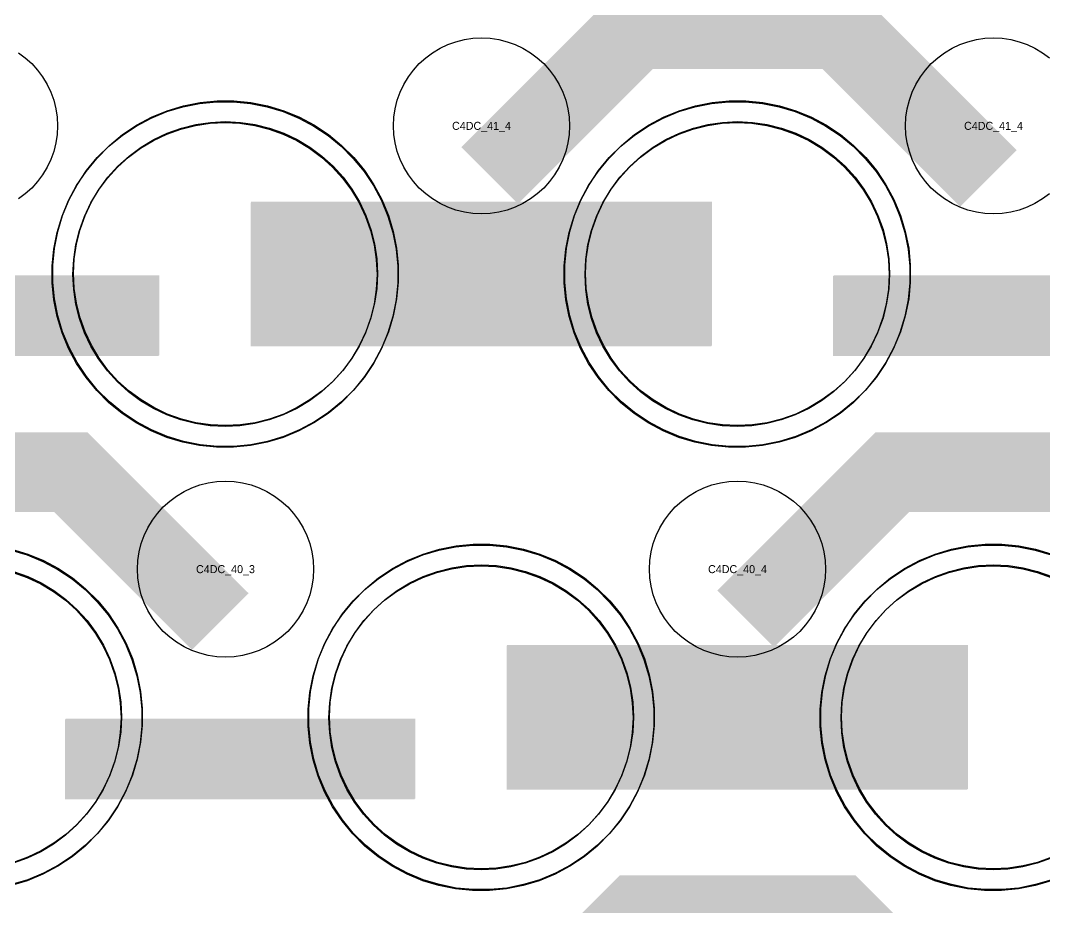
# Model space of a CAD drawing. Extents: x -11880 to 11880, y -14992 to 14992.
# Drawn here: x -10864.1 to -10544.1, y -9356.6 to -9079.3 of the extents above; entities that cross this region are included whole.
import ezdxf
from ezdxf.enums import TextEntityAlignment as Align

# ---------------------------------------------------------------- set-up
doc = ezdxf.new("R2010")
doc.units = 0
doc.header["$MEASUREMENT"] = 0
for name, color, linetype in [('GDS_775_DT_237', 138, 'CONTINUOUS'), ('RDL1_FS', 34, 'CONTINUOUS'), ('RDL_BS', 160, 'CONTINUOUS')]:
    doc.layers.add(name, color=color, linetype=linetype)

msp = doc.modelspace()

# ---------------------------------------------------------------- linework, layer by layer
at = {"layer": 'RDL1_FS', "color": 241, "true_color": 0xf7abae}
for points in [[(-10800.149, -9206.226), (-10804.806, -9205.997), (-10809.417, -9205.313), (-10813.94, -9204.181), (-10818.33, -9202.609), (-10822.544, -9200.617), (-10826.544, -9198.219), (-10830.289, -9195.441), (-10833.743, -9192.311), (-10836.873, -9188.857), (-10839.651, -9185.112), (-10842.049, -9181.112), (-10844.041, -9176.898), (-10845.613, -9172.508), (-10846.745, -9167.985), (-10847.429, -9163.374), (-10847.658, -9158.717), (-10847.429, -9154.06), (-10846.745, -9149.449), (-10845.613, -9144.926), (-10844.041, -9140.536), (-10842.049, -9136.322), (-10839.651, -9132.322), (-10836.873, -9128.577), (-10833.743, -9125.123), (-10830.289, -9121.993), (-10826.544, -9119.215), (-10822.544, -9116.817), (-10818.33, -9114.825), (-10813.94, -9113.253), (-10809.417, -9112.121), (-10804.806, -9111.437), (-10800.149, -9111.208), (-10795.492, -9111.437), (-10790.881, -9112.121), (-10786.358, -9113.253), (-10781.968, -9114.825), (-10777.754, -9116.817), (-10773.754, -9119.215), (-10770.009, -9121.993), (-10766.555, -9125.123), (-10763.425, -9128.577), (-10760.647, -9132.322), (-10758.249, -9136.322), (-10756.257, -9140.536), (-10754.685, -9144.926), (-10753.553, -9149.449), (-10752.869, -9154.06), (-10752.64, -9158.717), (-10752.869, -9163.374), (-10753.553, -9167.985), (-10754.685, -9172.508), (-10756.257, -9176.898), (-10758.249, -9181.112), (-10760.647, -9185.112), (-10763.425, -9188.857), (-10766.555, -9192.311), (-10770.009, -9195.441), (-10773.754, -9198.219), (-10777.754, -9200.617), (-10781.968, -9202.609), (-10786.358, -9204.181), (-10790.881, -9205.313), (-10795.492, -9205.997)], [(-10640.149, -9206.226), (-10644.806, -9205.997), (-10649.417, -9205.313), (-10653.94, -9204.181), (-10658.33, -9202.609), (-10662.544, -9200.617), (-10666.544, -9198.219), (-10670.289, -9195.441), (-10673.743, -9192.311), (-10676.873, -9188.857), (-10679.651, -9185.112), (-10682.049, -9181.112), (-10684.041, -9176.898), (-10685.613, -9172.508), (-10686.745, -9167.985), (-10687.429, -9163.374), (-10687.658, -9158.717), (-10687.429, -9154.06), (-10686.745, -9149.449), (-10685.613, -9144.926), (-10684.041, -9140.536), (-10682.049, -9136.322), (-10679.651, -9132.322), (-10676.873, -9128.577), (-10673.743, -9125.123), (-10670.289, -9121.993), (-10666.544, -9119.215), (-10662.544, -9116.817), (-10658.33, -9114.825), (-10653.94, -9113.253), (-10649.417, -9112.121), (-10644.806, -9111.437), (-10640.149, -9111.208), (-10635.492, -9111.437), (-10630.881, -9112.121), (-10626.358, -9113.253), (-10621.968, -9114.825), (-10617.754, -9116.817), (-10613.754, -9119.215), (-10610.009, -9121.993), (-10606.555, -9125.123), (-10603.425, -9128.577), (-10600.647, -9132.322), (-10598.249, -9136.322), (-10596.257, -9140.536), (-10594.685, -9144.926), (-10593.553, -9149.449), (-10592.869, -9154.06), (-10592.64, -9158.717), (-10592.869, -9163.374), (-10593.553, -9167.985), (-10594.685, -9172.508), (-10596.257, -9176.898), (-10598.249, -9181.112), (-10600.647, -9185.112), (-10603.425, -9188.857), (-10606.555, -9192.311), (-10610.009, -9195.441), (-10613.754, -9198.219), (-10617.754, -9200.617), (-10621.968, -9202.609), (-10626.358, -9204.181), (-10630.881, -9205.313), (-10635.492, -9205.997)], [(-10720.149, -9344.791), (-10724.806, -9344.562), (-10729.417, -9343.878), (-10733.94, -9342.746), (-10738.33, -9341.174), (-10742.544, -9339.182), (-10746.544, -9336.784), (-10750.289, -9334.006), (-10753.743, -9330.876), (-10756.873, -9327.422), (-10759.651, -9323.677), (-10762.049, -9319.677), (-10764.041, -9315.463), (-10765.613, -9311.073), (-10766.745, -9306.55), (-10767.429, -9301.939), (-10767.658, -9297.282), (-10767.429, -9292.625), (-10766.745, -9288.014), (-10765.613, -9283.491), (-10764.041, -9279.101), (-10762.049, -9274.887), (-10759.651, -9270.887), (-10756.873, -9267.142), (-10753.743, -9263.688), (-10750.289, -9260.558), (-10746.544, -9257.78), (-10742.544, -9255.382), (-10738.33, -9253.39), (-10733.94, -9251.818), (-10729.417, -9250.686), (-10724.806, -9250.002), (-10720.149, -9249.773), (-10715.492, -9250.002), (-10710.881, -9250.686), (-10706.358, -9251.818), (-10701.968, -9253.39), (-10697.754, -9255.382), (-10693.754, -9257.78), (-10690.009, -9260.558), (-10686.555, -9263.688), (-10683.425, -9267.142), (-10680.647, -9270.887), (-10678.249, -9274.887), (-10676.257, -9279.101), (-10674.685, -9283.491), (-10673.553, -9288.014), (-10672.869, -9292.625), (-10672.64, -9297.282), (-10672.869, -9301.939), (-10673.553, -9306.55), (-10674.685, -9311.073), (-10676.257, -9315.463), (-10678.249, -9319.677), (-10680.647, -9323.677), (-10683.425, -9327.422), (-10686.555, -9330.876), (-10690.009, -9334.006), (-10693.754, -9336.784), (-10697.754, -9339.182), (-10701.968, -9341.174), (-10706.358, -9342.746), (-10710.881, -9343.878), (-10715.492, -9344.562)]]:
    msp.add_lwpolyline(points, close=True, dxfattribs=at)
at = {"layer": 'RDL1_FS'}
for points in [[(-10800, -9205.944), (-10804.657, -9205.715), (-10809.268, -9205.031), (-10813.791, -9203.899), (-10818.181, -9202.327), (-10822.395, -9200.335), (-10826.395, -9197.937), (-10830.14, -9195.159), (-10833.594, -9192.029), (-10836.724, -9188.575), (-10839.502, -9184.83), (-10841.9, -9180.83), (-10843.892, -9176.616), (-10845.464, -9172.226), (-10846.596, -9167.703), (-10847.28, -9163.092), (-10847.509, -9158.435), (-10847.28, -9153.778), (-10846.596, -9149.167), (-10845.464, -9144.644), (-10843.892, -9140.254), (-10841.9, -9136.04), (-10839.502, -9132.04), (-10836.724, -9128.295), (-10833.594, -9124.841), (-10830.14, -9121.711), (-10826.395, -9118.933), (-10822.395, -9116.535), (-10818.181, -9114.543), (-10813.791, -9112.971), (-10809.268, -9111.839), (-10804.657, -9111.155), (-10800, -9110.926), (-10795.343, -9111.155), (-10790.732, -9111.839), (-10786.209, -9112.971), (-10781.819, -9114.543), (-10777.605, -9116.535), (-10773.605, -9118.933), (-10769.86, -9121.711), (-10766.406, -9124.841), (-10763.276, -9128.295), (-10760.498, -9132.04), (-10758.1, -9136.04), (-10756.108, -9140.254), (-10754.536, -9144.644), (-10753.404, -9149.167), (-10752.72, -9153.778), (-10752.491, -9158.435), (-10752.72, -9163.092), (-10753.404, -9167.703), (-10754.536, -9172.226), (-10756.108, -9176.616), (-10758.1, -9180.83), (-10760.498, -9184.83), (-10763.276, -9188.575), (-10766.406, -9192.029), (-10769.86, -9195.159), (-10773.605, -9197.937), (-10777.605, -9200.335), (-10781.819, -9202.327), (-10786.209, -9203.899), (-10790.732, -9205.031), (-10795.343, -9205.715)], [(-10640, -9205.944), (-10644.657, -9205.715), (-10649.268, -9205.031), (-10653.791, -9203.899), (-10658.181, -9202.327), (-10662.395, -9200.335), (-10666.395, -9197.937), (-10670.14, -9195.159), (-10673.594, -9192.029), (-10676.724, -9188.575), (-10679.502, -9184.83), (-10681.9, -9180.83), (-10683.892, -9176.616), (-10685.464, -9172.226), (-10686.596, -9167.703), (-10687.28, -9163.092), (-10687.509, -9158.435), (-10687.28, -9153.778), (-10686.596, -9149.167), (-10685.464, -9144.644), (-10683.892, -9140.254), (-10681.9, -9136.04), (-10679.502, -9132.04), (-10676.724, -9128.295), (-10673.594, -9124.841), (-10670.14, -9121.711), (-10666.395, -9118.933), (-10662.395, -9116.535), (-10658.181, -9114.543), (-10653.791, -9112.971), (-10649.268, -9111.839), (-10644.657, -9111.155), (-10640, -9110.926), (-10635.343, -9111.155), (-10630.732, -9111.839), (-10626.209, -9112.971), (-10621.819, -9114.543), (-10617.605, -9116.535), (-10613.605, -9118.933), (-10609.86, -9121.711), (-10606.406, -9124.841), (-10603.276, -9128.295), (-10600.498, -9132.04), (-10598.1, -9136.04), (-10596.108, -9140.254), (-10594.536, -9144.644), (-10593.404, -9149.167), (-10592.72, -9153.778), (-10592.491, -9158.435), (-10592.72, -9163.092), (-10593.404, -9167.703), (-10594.536, -9172.226), (-10596.108, -9176.616), (-10598.1, -9180.83), (-10600.498, -9184.83), (-10603.276, -9188.575), (-10606.406, -9192.029), (-10609.86, -9195.159), (-10613.605, -9197.937), (-10617.605, -9200.335), (-10621.819, -9202.327), (-10626.209, -9203.899), (-10630.732, -9205.031), (-10635.343, -9205.715)], [(-10720, -9344.509), (-10724.657, -9344.28), (-10729.268, -9343.596), (-10733.791, -9342.464), (-10738.181, -9340.892), (-10742.395, -9338.9), (-10746.395, -9336.502), (-10750.14, -9333.724), (-10753.594, -9330.594), (-10756.724, -9327.14), (-10759.502, -9323.395), (-10761.9, -9319.395), (-10763.892, -9315.181), (-10765.464, -9310.791), (-10766.596, -9306.268), (-10767.28, -9301.657), (-10767.509, -9297), (-10767.28, -9292.343), (-10766.596, -9287.732), (-10765.464, -9283.209), (-10763.892, -9278.819), (-10761.9, -9274.605), (-10759.502, -9270.605), (-10756.724, -9266.86), (-10753.594, -9263.406), (-10750.14, -9260.276), (-10746.395, -9257.498), (-10742.395, -9255.1), (-10738.181, -9253.108), (-10733.791, -9251.536), (-10729.268, -9250.404), (-10724.657, -9249.72), (-10720, -9249.491), (-10715.343, -9249.72), (-10710.732, -9250.404), (-10706.209, -9251.536), (-10701.819, -9253.108), (-10697.605, -9255.1), (-10693.605, -9257.498), (-10689.86, -9260.276), (-10686.406, -9263.406), (-10683.276, -9266.86), (-10680.498, -9270.605), (-10678.1, -9274.605), (-10676.108, -9278.819), (-10674.536, -9283.209), (-10673.404, -9287.732), (-10672.72, -9292.343), (-10672.491, -9297), (-10672.72, -9301.657), (-10673.404, -9306.268), (-10674.536, -9310.791), (-10676.108, -9315.181), (-10678.1, -9319.395), (-10680.498, -9323.395), (-10683.276, -9327.14), (-10686.406, -9330.594), (-10689.86, -9333.724), (-10693.605, -9336.502), (-10697.605, -9338.9), (-10701.819, -9340.892), (-10706.209, -9342.464), (-10710.732, -9343.596), (-10715.343, -9344.28)]]:
    msp.add_lwpolyline(points, close=True, dxfattribs=at)
for points in [[(-10791.998, -9158.435, 45, 45, 0), (-10719.998, -9158.435, 45, 45, 0)], [(-10719.998, -9158.435, 45, 45, 0), (-10647.998, -9158.435, 45, 45, 0)], [(-10711.998, -9297, 45, 45, 0), (-10639.998, -9297, 45, 45, 0)], [(-10639.998, -9297, 45, 45, 0), (-10567.998, -9297, 45, 45, 0)]]:
    msp.add_lwpolyline(points, format="xyseb", dxfattribs=at)
at = {"layer": 'RDL1_FS', "color": 241, "true_color": 0xf7abae}
for points in [[(-10792.147, -9158.717, 45, 45, 0), (-10720.147, -9158.717, 45, 45, 0)], [(-10720.147, -9158.717, 45, 45, 0), (-10648.147, -9158.717, 45, 45, 0)], [(-10712.147, -9297.282, 45, 45, 0), (-10640.147, -9297.282, 45, 45, 0)], [(-10640.147, -9297.282, 45, 45, 0), (-10568.147, -9297.282, 45, 45, 0)]]:
    msp.add_lwpolyline(points, format="xyseb", dxfattribs=at)
for points in [[(-10541.968, -9341.174), (-10546.358, -9342.746), (-10550.881, -9343.878), (-10555.492, -9344.562), (-10560.149, -9344.791), (-10564.806, -9344.562), (-10569.417, -9343.878), (-10573.94, -9342.746), (-10578.33, -9341.174), (-10582.544, -9339.182), (-10586.544, -9336.784), (-10590.289, -9334.006), (-10593.743, -9330.876), (-10596.873, -9327.422), (-10599.651, -9323.677), (-10602.049, -9319.677), (-10604.041, -9315.463), (-10605.613, -9311.073), (-10606.745, -9306.55), (-10607.429, -9301.939), (-10607.658, -9297.282), (-10607.429, -9292.625), (-10606.745, -9288.014), (-10605.613, -9283.491), (-10604.041, -9279.101), (-10602.049, -9274.887), (-10599.651, -9270.887), (-10596.873, -9267.142), (-10593.743, -9263.688), (-10590.289, -9260.558), (-10586.544, -9257.78), (-10582.544, -9255.382), (-10578.33, -9253.39), (-10573.94, -9251.818), (-10569.417, -9250.686), (-10564.806, -9250.002), (-10560.149, -9249.773), (-10555.492, -9250.002), (-10550.881, -9250.686), (-10546.358, -9251.818), (-10541.968, -9253.39)], [(-10866.358, -9251.818), (-10861.968, -9253.39), (-10857.754, -9255.382), (-10853.754, -9257.78), (-10850.009, -9260.558), (-10846.555, -9263.688), (-10843.425, -9267.142), (-10840.647, -9270.887), (-10838.249, -9274.887), (-10836.257, -9279.101), (-10834.685, -9283.491), (-10833.553, -9288.014), (-10832.869, -9292.625), (-10832.64, -9297.282), (-10832.869, -9301.939), (-10833.553, -9306.55), (-10834.685, -9311.073), (-10836.257, -9315.463), (-10838.249, -9319.677), (-10840.647, -9323.677), (-10843.425, -9327.422), (-10846.555, -9330.876), (-10850.009, -9334.006), (-10853.754, -9336.784), (-10857.754, -9339.182), (-10861.968, -9341.174), (-10866.358, -9342.746)]]:
    msp.add_lwpolyline(points, dxfattribs=at)
at = {"layer": 'RDL1_FS'}
for points in [[(-10541.819, -9340.892), (-10546.209, -9342.464), (-10550.732, -9343.596), (-10555.343, -9344.28), (-10560, -9344.509), (-10564.657, -9344.28), (-10569.268, -9343.596), (-10573.791, -9342.464), (-10578.181, -9340.892), (-10582.395, -9338.9), (-10586.395, -9336.502), (-10590.14, -9333.724), (-10593.594, -9330.594), (-10596.724, -9327.14), (-10599.502, -9323.395), (-10601.9, -9319.395), (-10603.892, -9315.181), (-10605.464, -9310.791), (-10606.596, -9306.268), (-10607.28, -9301.657), (-10607.509, -9297), (-10607.28, -9292.343), (-10606.596, -9287.732), (-10605.464, -9283.209), (-10603.892, -9278.819), (-10601.9, -9274.605), (-10599.502, -9270.605), (-10596.724, -9266.86), (-10593.594, -9263.406), (-10590.14, -9260.276), (-10586.395, -9257.498), (-10582.395, -9255.1), (-10578.181, -9253.108), (-10573.791, -9251.536), (-10569.268, -9250.404), (-10564.657, -9249.72), (-10560, -9249.491), (-10555.343, -9249.72), (-10550.732, -9250.404), (-10546.209, -9251.536), (-10541.819, -9253.108)], [(-10866.209, -9251.536), (-10861.819, -9253.108), (-10857.605, -9255.1), (-10853.605, -9257.498), (-10849.86, -9260.276), (-10846.406, -9263.406), (-10843.276, -9266.86), (-10840.498, -9270.605), (-10838.1, -9274.605), (-10836.108, -9278.819), (-10834.536, -9283.209), (-10833.404, -9287.732), (-10832.72, -9292.343), (-10832.491, -9297), (-10832.72, -9301.657), (-10833.404, -9306.268), (-10834.536, -9310.791), (-10836.108, -9315.181), (-10838.1, -9319.395), (-10840.498, -9323.395), (-10843.276, -9327.14), (-10846.406, -9330.594), (-10849.86, -9333.724), (-10853.605, -9336.502), (-10857.605, -9338.9), (-10861.819, -9340.892), (-10866.209, -9342.464)]]:
    msp.add_lwpolyline(points, dxfattribs=at)
at = {"layer": 'RDL_BS'}
for points in [[(-10717.438, -9127.749, 25, 25, 0), (-10671.623, -9081.934, 25, 25, 0), (-10638.07, -9081.934, 25, 25, 0)], [(-10561.599, -9128.648, 25, 25, 0), (-10608.313, -9081.934, 25, 25, 0), (-10638.071, -9081.934, 25, 25, 0)], [(-10929.984, -9171.448, 25, 25, 0), (-10820.719, -9171.448, 25, 25, 0)], [(-10609.984, -9171.448, 25, 25, 0), (-10500.719, -9171.448, 25, 25, 0)], [(-10801.599, -9267.213, 25, 25, 0), (-10848.313, -9220.499, 25, 25, 0), (-10878.071, -9220.499, 25, 25, 0)], [(-10637.438, -9266.314, 25, 25, 0), (-10591.623, -9220.499, 25, 25, 0), (-10558.07, -9220.499, 25, 25, 0)], [(-10481.599, -9267.213, 25, 25, 0), (-10528.313, -9220.499, 25, 25, 0), (-10558.071, -9220.499, 25, 25, 0)], [(-10849.984, -9310.013, 25, 25, 0), (-10740.719, -9310.013, 25, 25, 0)], [(-10717.438, -9404.879, 25, 25, 0), (-10671.623, -9359.064, 25, 25, 0), (-10638.07, -9359.064, 25, 25, 0)], [(-10561.599, -9405.778, 25, 25, 0), (-10608.313, -9359.064, 25, 25, 0), (-10638.071, -9359.064, 25, 25, 0)]]:
    msp.add_lwpolyline(points, format="xyseb", dxfattribs=at)
for points in [[(-10720, -9139.741), (-10722.693, -9139.609), (-10725.365, -9139.213), (-10727.984, -9138.556), (-10730.519, -9137.649), (-10732.956, -9136.497), (-10735.28, -9135.104), (-10737.443, -9133.501), (-10739.442, -9131.689), (-10741.254, -9129.69), (-10742.857, -9127.527), (-10744.25, -9125.203), (-10745.402, -9122.766), (-10746.309, -9120.231), (-10746.966, -9117.612), (-10747.362, -9114.94), (-10747.494, -9112.247), (-10747.362, -9109.554), (-10746.966, -9106.882), (-10746.309, -9104.263), (-10745.402, -9101.728), (-10744.25, -9099.291), (-10742.857, -9096.967), (-10741.254, -9094.804), (-10739.442, -9092.805), (-10737.443, -9090.993), (-10735.28, -9089.39), (-10732.956, -9087.997), (-10730.519, -9086.845), (-10727.984, -9085.938), (-10725.365, -9085.281), (-10722.693, -9084.885), (-10720, -9084.753), (-10717.307, -9084.885), (-10714.635, -9085.281), (-10712.016, -9085.938), (-10709.481, -9086.845), (-10707.044, -9087.997), (-10704.72, -9089.39), (-10702.557, -9090.993), (-10700.558, -9092.805), (-10698.746, -9094.804), (-10697.143, -9096.967), (-10695.75, -9099.291), (-10694.598, -9101.728), (-10693.691, -9104.263), (-10693.034, -9106.882), (-10692.638, -9109.554), (-10692.506, -9112.247), (-10692.638, -9114.94), (-10693.034, -9117.612), (-10693.691, -9120.231), (-10694.598, -9122.766), (-10695.75, -9125.203), (-10697.143, -9127.527), (-10698.746, -9129.69), (-10700.558, -9131.689), (-10702.557, -9133.501), (-10704.72, -9135.104), (-10707.044, -9136.497), (-10709.481, -9137.649), (-10712.016, -9138.556), (-10714.635, -9139.213), (-10717.307, -9139.609)], [(-10802.644, -9212.435), (-10807.938, -9211.918), (-10813.165, -9210.872), (-10818.205, -9209.341), (-10823.115, -9207.31), (-10827.777, -9204.818), (-10832.191, -9201.871), (-10836.292, -9198.509), (-10840.074, -9194.727), (-10843.436, -9190.626), (-10846.383, -9186.212), (-10848.875, -9181.55), (-10850.906, -9176.64), (-10852.437, -9171.6), (-10853.483, -9166.373), (-10854, -9161.079), (-10854, -9155.791), (-10853.483, -9150.497), (-10852.437, -9145.27), (-10850.906, -9140.23), (-10848.875, -9135.32), (-10846.383, -9130.658), (-10843.436, -9126.244), (-10840.074, -9122.143), (-10836.292, -9118.361), (-10832.191, -9114.999), (-10827.777, -9112.052), (-10823.115, -9109.56), (-10818.205, -9107.529), (-10813.165, -9105.998), (-10807.938, -9104.952), (-10802.644, -9104.435), (-10797.356, -9104.435), (-10792.062, -9104.952), (-10786.835, -9105.998), (-10781.795, -9107.529), (-10776.885, -9109.56), (-10772.223, -9112.052), (-10767.809, -9114.999), (-10763.708, -9118.361), (-10759.926, -9122.143), (-10756.564, -9126.244), (-10753.617, -9130.658), (-10751.125, -9135.32), (-10749.094, -9140.23), (-10747.563, -9145.27), (-10746.517, -9150.497), (-10746, -9155.791), (-10746, -9161.079), (-10746.517, -9166.373), (-10747.563, -9171.6), (-10749.094, -9176.64), (-10751.125, -9181.55), (-10753.617, -9186.212), (-10756.564, -9190.626), (-10759.926, -9194.727), (-10763.708, -9198.509), (-10767.809, -9201.871), (-10772.223, -9204.818), (-10776.885, -9207.31), (-10781.795, -9209.341), (-10786.835, -9210.872), (-10792.062, -9211.918), (-10797.356, -9212.435)], [(-10642.644, -9212.435), (-10647.938, -9211.918), (-10653.165, -9210.872), (-10658.205, -9209.341), (-10663.115, -9207.31), (-10667.777, -9204.818), (-10672.191, -9201.871), (-10676.292, -9198.509), (-10680.074, -9194.727), (-10683.436, -9190.626), (-10686.383, -9186.212), (-10688.875, -9181.55), (-10690.906, -9176.64), (-10692.437, -9171.6), (-10693.483, -9166.373), (-10694, -9161.079), (-10694, -9155.791), (-10693.483, -9150.497), (-10692.437, -9145.27), (-10690.906, -9140.23), (-10688.875, -9135.32), (-10686.383, -9130.658), (-10683.436, -9126.244), (-10680.074, -9122.143), (-10676.292, -9118.361), (-10672.191, -9114.999), (-10667.777, -9112.052), (-10663.115, -9109.56), (-10658.205, -9107.529), (-10653.165, -9105.998), (-10647.938, -9104.952), (-10642.644, -9104.435), (-10637.356, -9104.435), (-10632.062, -9104.952), (-10626.835, -9105.998), (-10621.795, -9107.529), (-10616.885, -9109.56), (-10612.223, -9112.052), (-10607.809, -9114.999), (-10603.708, -9118.361), (-10599.926, -9122.143), (-10596.564, -9126.244), (-10593.617, -9130.658), (-10591.125, -9135.32), (-10589.094, -9140.23), (-10587.563, -9145.27), (-10586.517, -9150.497), (-10586, -9155.791), (-10586, -9161.079), (-10586.517, -9166.373), (-10587.563, -9171.6), (-10589.094, -9176.64), (-10591.125, -9181.55), (-10593.617, -9186.212), (-10596.564, -9190.626), (-10599.926, -9194.727), (-10603.708, -9198.509), (-10607.809, -9201.871), (-10612.223, -9204.818), (-10616.885, -9207.31), (-10621.795, -9209.341), (-10626.835, -9210.872), (-10632.062, -9211.918), (-10637.356, -9212.435)], [(-10800, -9278.306), (-10802.693, -9278.174), (-10805.365, -9277.778), (-10807.984, -9277.121), (-10810.519, -9276.214), (-10812.956, -9275.062), (-10815.28, -9273.669), (-10817.443, -9272.066), (-10819.442, -9270.254), (-10821.254, -9268.255), (-10822.857, -9266.092), (-10824.25, -9263.768), (-10825.402, -9261.331), (-10826.309, -9258.796), (-10826.966, -9256.177), (-10827.362, -9253.505), (-10827.494, -9250.812), (-10827.362, -9248.119), (-10826.966, -9245.447), (-10826.309, -9242.828), (-10825.402, -9240.293), (-10824.25, -9237.856), (-10822.857, -9235.532), (-10821.254, -9233.369), (-10819.442, -9231.37), (-10817.443, -9229.558), (-10815.28, -9227.955), (-10812.956, -9226.562), (-10810.519, -9225.41), (-10807.984, -9224.503), (-10805.365, -9223.846), (-10802.693, -9223.45), (-10800, -9223.318), (-10797.307, -9223.45), (-10794.635, -9223.846), (-10792.016, -9224.503), (-10789.481, -9225.41), (-10787.044, -9226.562), (-10784.72, -9227.955), (-10782.557, -9229.558), (-10780.558, -9231.37), (-10778.746, -9233.369), (-10777.143, -9235.532), (-10775.75, -9237.856), (-10774.598, -9240.293), (-10773.691, -9242.828), (-10773.034, -9245.447), (-10772.638, -9248.119), (-10772.506, -9250.812), (-10772.638, -9253.505), (-10773.034, -9256.177), (-10773.691, -9258.796), (-10774.598, -9261.331), (-10775.75, -9263.768), (-10777.143, -9266.092), (-10778.746, -9268.255), (-10780.558, -9270.254), (-10782.557, -9272.066), (-10784.72, -9273.669), (-10787.044, -9275.062), (-10789.481, -9276.214), (-10792.016, -9277.121), (-10794.635, -9277.778), (-10797.307, -9278.174)], [(-10640, -9278.306), (-10642.693, -9278.174), (-10645.365, -9277.778), (-10647.984, -9277.121), (-10650.519, -9276.214), (-10652.956, -9275.062), (-10655.28, -9273.669), (-10657.443, -9272.066), (-10659.442, -9270.254), (-10661.254, -9268.255), (-10662.857, -9266.092), (-10664.25, -9263.768), (-10665.402, -9261.331), (-10666.309, -9258.796), (-10666.966, -9256.177), (-10667.362, -9253.505), (-10667.494, -9250.812), (-10667.362, -9248.119), (-10666.966, -9245.447), (-10666.309, -9242.828), (-10665.402, -9240.293), (-10664.25, -9237.856), (-10662.857, -9235.532), (-10661.254, -9233.369), (-10659.442, -9231.37), (-10657.443, -9229.558), (-10655.28, -9227.955), (-10652.956, -9226.562), (-10650.519, -9225.41), (-10647.984, -9224.503), (-10645.365, -9223.846), (-10642.693, -9223.45), (-10640, -9223.318), (-10637.307, -9223.45), (-10634.635, -9223.846), (-10632.016, -9224.503), (-10629.481, -9225.41), (-10627.044, -9226.562), (-10624.72, -9227.955), (-10622.557, -9229.558), (-10620.558, -9231.37), (-10618.746, -9233.369), (-10617.143, -9235.532), (-10615.75, -9237.856), (-10614.598, -9240.293), (-10613.691, -9242.828), (-10613.034, -9245.447), (-10612.638, -9248.119), (-10612.506, -9250.812), (-10612.638, -9253.505), (-10613.034, -9256.177), (-10613.691, -9258.796), (-10614.598, -9261.331), (-10615.75, -9263.768), (-10617.143, -9266.092), (-10618.746, -9268.255), (-10620.558, -9270.254), (-10622.557, -9272.066), (-10624.72, -9273.669), (-10627.044, -9275.062), (-10629.481, -9276.214), (-10632.016, -9277.121), (-10634.635, -9277.778), (-10637.307, -9278.174)], [(-10722.644, -9351), (-10727.938, -9350.483), (-10733.165, -9349.437), (-10738.205, -9347.906), (-10743.115, -9345.875), (-10747.777, -9343.383), (-10752.191, -9340.436), (-10756.292, -9337.074), (-10760.074, -9333.292), (-10763.436, -9329.191), (-10766.383, -9324.777), (-10768.875, -9320.115), (-10770.906, -9315.205), (-10772.437, -9310.165), (-10773.483, -9304.938), (-10774, -9299.644), (-10774, -9294.356), (-10773.483, -9289.062), (-10772.437, -9283.835), (-10770.906, -9278.795), (-10768.875, -9273.885), (-10766.383, -9269.223), (-10763.436, -9264.809), (-10760.074, -9260.708), (-10756.292, -9256.926), (-10752.191, -9253.564), (-10747.777, -9250.617), (-10743.115, -9248.125), (-10738.205, -9246.094), (-10733.165, -9244.563), (-10727.938, -9243.517), (-10722.644, -9243), (-10717.356, -9243), (-10712.062, -9243.517), (-10706.835, -9244.563), (-10701.795, -9246.094), (-10696.885, -9248.125), (-10692.223, -9250.617), (-10687.809, -9253.564), (-10683.708, -9256.926), (-10679.926, -9260.708), (-10676.564, -9264.809), (-10673.617, -9269.223), (-10671.125, -9273.885), (-10669.094, -9278.795), (-10667.563, -9283.835), (-10666.517, -9289.062), (-10666, -9294.356), (-10666, -9299.644), (-10666.517, -9304.938), (-10667.563, -9310.165), (-10669.094, -9315.205), (-10671.125, -9320.115), (-10673.617, -9324.777), (-10676.564, -9329.191), (-10679.926, -9333.292), (-10683.708, -9337.074), (-10687.809, -9340.436), (-10692.223, -9343.383), (-10696.885, -9345.875), (-10701.795, -9347.906), (-10706.835, -9349.437), (-10712.062, -9350.483), (-10717.356, -9351)]]:
    msp.add_lwpolyline(points, close=True, dxfattribs=at)
for points in [[(-10542.557, -9133.501), (-10544.72, -9135.104), (-10547.044, -9136.497), (-10549.481, -9137.649), (-10552.016, -9138.556), (-10554.635, -9139.213), (-10557.307, -9139.609), (-10560, -9139.741), (-10562.693, -9139.609), (-10565.365, -9139.213), (-10567.984, -9138.556), (-10570.519, -9137.649), (-10572.956, -9136.497), (-10575.28, -9135.104), (-10577.443, -9133.501), (-10579.442, -9131.689), (-10581.254, -9129.69), (-10582.857, -9127.527), (-10584.25, -9125.203), (-10585.402, -9122.766), (-10586.309, -9120.231), (-10586.966, -9117.612), (-10587.362, -9114.94), (-10587.494, -9112.247), (-10587.362, -9109.554), (-10586.966, -9106.882), (-10586.309, -9104.263), (-10585.402, -9101.728), (-10584.25, -9099.291), (-10582.857, -9096.967), (-10581.254, -9094.804), (-10579.442, -9092.805), (-10577.443, -9090.993), (-10575.28, -9089.39), (-10572.956, -9087.997), (-10570.519, -9086.845), (-10567.984, -9085.938), (-10565.365, -9085.281), (-10562.693, -9084.885), (-10560, -9084.753), (-10557.307, -9084.885), (-10554.635, -9085.281), (-10552.016, -9085.938), (-10549.481, -9086.845), (-10547.044, -9087.997), (-10544.72, -9089.39), (-10542.557, -9090.993)], [(-10864.72, -9089.39), (-10862.557, -9090.993), (-10860.558, -9092.805), (-10858.746, -9094.804), (-10857.143, -9096.967), (-10855.75, -9099.291), (-10854.598, -9101.728), (-10853.691, -9104.263), (-10853.034, -9106.882), (-10852.638, -9109.554), (-10852.506, -9112.247), (-10852.638, -9114.94), (-10853.034, -9117.612), (-10853.691, -9120.231), (-10854.598, -9122.766), (-10855.75, -9125.203), (-10857.143, -9127.527), (-10858.746, -9129.69), (-10860.558, -9131.689), (-10862.557, -9133.501), (-10864.72, -9135.104)], [(-10866.835, -9244.563), (-10861.795, -9246.094), (-10856.885, -9248.125), (-10852.223, -9250.617), (-10847.809, -9253.564), (-10843.708, -9256.926), (-10839.926, -9260.708), (-10836.564, -9264.809), (-10833.617, -9269.223), (-10831.125, -9273.885), (-10829.094, -9278.795), (-10827.563, -9283.835), (-10826.517, -9289.062), (-10826, -9294.356), (-10826, -9299.644), (-10826.517, -9304.938), (-10827.563, -9310.165), (-10829.094, -9315.205), (-10831.125, -9320.115), (-10833.617, -9324.777), (-10836.564, -9329.191), (-10839.926, -9333.292), (-10843.708, -9337.074), (-10847.809, -9340.436), (-10852.223, -9343.383), (-10856.885, -9345.875), (-10861.795, -9347.906), (-10866.835, -9349.437)], [(-10541.795, -9347.906), (-10546.835, -9349.437), (-10552.062, -9350.483), (-10557.356, -9351), (-10562.644, -9351), (-10567.938, -9350.483), (-10573.165, -9349.437), (-10578.205, -9347.906), (-10583.115, -9345.875), (-10587.777, -9343.383), (-10592.191, -9340.436), (-10596.292, -9337.074), (-10600.074, -9333.292), (-10603.436, -9329.191), (-10606.383, -9324.777), (-10608.875, -9320.115), (-10610.906, -9315.205), (-10612.437, -9310.165), (-10613.483, -9304.938), (-10614, -9299.644), (-10614, -9294.356), (-10613.483, -9289.062), (-10612.437, -9283.835), (-10610.906, -9278.795), (-10608.875, -9273.885), (-10606.383, -9269.223), (-10603.436, -9264.809), (-10600.074, -9260.708), (-10596.292, -9256.926), (-10592.191, -9253.564), (-10587.777, -9250.617), (-10583.115, -9248.125), (-10578.205, -9246.094), (-10573.165, -9244.563), (-10567.938, -9243.517), (-10562.644, -9243), (-10557.356, -9243), (-10552.062, -9243.517), (-10546.835, -9244.563), (-10541.795, -9246.094)]]:
    msp.add_lwpolyline(points, dxfattribs=at)
at = {"layer": 'RDL_BS', "color": 241, "true_color": 0xf7abae}
for points in [[(-10802.793, -9212.717), (-10808.087, -9212.2), (-10813.314, -9211.154), (-10818.354, -9209.623), (-10823.264, -9207.592), (-10827.926, -9205.1), (-10832.34, -9202.153), (-10836.441, -9198.791), (-10840.223, -9195.009), (-10843.585, -9190.908), (-10846.532, -9186.494), (-10849.024, -9181.832), (-10851.055, -9176.922), (-10852.586, -9171.882), (-10853.632, -9166.655), (-10854.149, -9161.361), (-10854.149, -9156.073), (-10853.632, -9150.779), (-10852.586, -9145.552), (-10851.055, -9140.512), (-10849.024, -9135.602), (-10846.532, -9130.94), (-10843.585, -9126.526), (-10840.223, -9122.425), (-10836.441, -9118.643), (-10832.34, -9115.281), (-10827.926, -9112.334), (-10823.264, -9109.842), (-10818.354, -9107.811), (-10813.314, -9106.28), (-10808.087, -9105.234), (-10802.793, -9104.717), (-10797.505, -9104.717), (-10792.211, -9105.234), (-10786.984, -9106.28), (-10781.944, -9107.811), (-10777.034, -9109.842), (-10772.372, -9112.334), (-10767.958, -9115.281), (-10763.857, -9118.643), (-10760.075, -9122.425), (-10756.713, -9126.526), (-10753.766, -9130.94), (-10751.274, -9135.602), (-10749.243, -9140.512), (-10747.712, -9145.552), (-10746.666, -9150.779), (-10746.149, -9156.073), (-10746.149, -9161.361), (-10746.666, -9166.655), (-10747.712, -9171.882), (-10749.243, -9176.922), (-10751.274, -9181.832), (-10753.766, -9186.494), (-10756.713, -9190.908), (-10760.075, -9195.009), (-10763.857, -9198.791), (-10767.958, -9202.153), (-10772.372, -9205.1), (-10777.034, -9207.592), (-10781.944, -9209.623), (-10786.984, -9211.154), (-10792.211, -9212.2), (-10797.505, -9212.717)], [(-10642.793, -9212.717), (-10648.087, -9212.2), (-10653.314, -9211.154), (-10658.354, -9209.623), (-10663.264, -9207.592), (-10667.926, -9205.1), (-10672.34, -9202.153), (-10676.441, -9198.791), (-10680.223, -9195.009), (-10683.585, -9190.908), (-10686.532, -9186.494), (-10689.024, -9181.832), (-10691.055, -9176.922), (-10692.586, -9171.882), (-10693.632, -9166.655), (-10694.149, -9161.361), (-10694.149, -9156.073), (-10693.632, -9150.779), (-10692.586, -9145.552), (-10691.055, -9140.512), (-10689.024, -9135.602), (-10686.532, -9130.94), (-10683.585, -9126.526), (-10680.223, -9122.425), (-10676.441, -9118.643), (-10672.34, -9115.281), (-10667.926, -9112.334), (-10663.264, -9109.842), (-10658.354, -9107.811), (-10653.314, -9106.28), (-10648.087, -9105.234), (-10642.793, -9104.717), (-10637.505, -9104.717), (-10632.211, -9105.234), (-10626.984, -9106.28), (-10621.944, -9107.811), (-10617.034, -9109.842), (-10612.372, -9112.334), (-10607.958, -9115.281), (-10603.857, -9118.643), (-10600.075, -9122.425), (-10596.713, -9126.526), (-10593.766, -9130.94), (-10591.274, -9135.602), (-10589.243, -9140.512), (-10587.712, -9145.552), (-10586.666, -9150.779), (-10586.149, -9156.073), (-10586.149, -9161.361), (-10586.666, -9166.655), (-10587.712, -9171.882), (-10589.243, -9176.922), (-10591.274, -9181.832), (-10593.766, -9186.494), (-10596.713, -9190.908), (-10600.075, -9195.009), (-10603.857, -9198.791), (-10607.958, -9202.153), (-10612.372, -9205.1), (-10617.034, -9207.592), (-10621.944, -9209.623), (-10626.984, -9211.154), (-10632.211, -9212.2), (-10637.505, -9212.717)], [(-10722.793, -9351.282), (-10728.087, -9350.765), (-10733.314, -9349.719), (-10738.354, -9348.188), (-10743.264, -9346.157), (-10747.926, -9343.665), (-10752.34, -9340.718), (-10756.441, -9337.356), (-10760.223, -9333.574), (-10763.585, -9329.473), (-10766.532, -9325.059), (-10769.024, -9320.397), (-10771.055, -9315.487), (-10772.586, -9310.447), (-10773.632, -9305.22), (-10774.149, -9299.926), (-10774.149, -9294.638), (-10773.632, -9289.344), (-10772.586, -9284.117), (-10771.055, -9279.077), (-10769.024, -9274.167), (-10766.532, -9269.505), (-10763.585, -9265.091), (-10760.223, -9260.99), (-10756.441, -9257.208), (-10752.34, -9253.846), (-10747.926, -9250.899), (-10743.264, -9248.407), (-10738.354, -9246.376), (-10733.314, -9244.845), (-10728.087, -9243.799), (-10722.793, -9243.282), (-10717.505, -9243.282), (-10712.211, -9243.799), (-10706.984, -9244.845), (-10701.944, -9246.376), (-10697.034, -9248.407), (-10692.372, -9250.899), (-10687.958, -9253.846), (-10683.857, -9257.208), (-10680.075, -9260.99), (-10676.713, -9265.091), (-10673.766, -9269.505), (-10671.274, -9274.167), (-10669.243, -9279.077), (-10667.712, -9284.117), (-10666.666, -9289.344), (-10666.149, -9294.638), (-10666.149, -9299.926), (-10666.666, -9305.22), (-10667.712, -9310.447), (-10669.243, -9315.487), (-10671.274, -9320.397), (-10673.766, -9325.059), (-10676.713, -9329.473), (-10680.075, -9333.574), (-10683.857, -9337.356), (-10687.958, -9340.718), (-10692.372, -9343.665), (-10697.034, -9346.157), (-10701.944, -9348.188), (-10706.984, -9349.719), (-10712.211, -9350.765), (-10717.505, -9351.282)]]:
    msp.add_lwpolyline(points, close=True, dxfattribs=at)
for points in [[(-10930.133, -9171.73, 25, 25, 0), (-10820.868, -9171.73, 25, 25, 0)], [(-10610.133, -9171.73, 25, 25, 0), (-10500.868, -9171.73, 25, 25, 0)], [(-10850.133, -9310.295, 25, 25, 0), (-10740.868, -9310.295, 25, 25, 0)]]:
    msp.add_lwpolyline(points, format="xyseb", dxfattribs=at)
for points in [[(-10541.944, -9348.188), (-10546.984, -9349.719), (-10552.211, -9350.765), (-10557.505, -9351.282), (-10562.793, -9351.282), (-10568.087, -9350.765), (-10573.314, -9349.719), (-10578.354, -9348.188), (-10583.264, -9346.157), (-10587.926, -9343.665), (-10592.34, -9340.718), (-10596.441, -9337.356), (-10600.223, -9333.574), (-10603.585, -9329.473), (-10606.532, -9325.059), (-10609.024, -9320.397), (-10611.055, -9315.487), (-10612.586, -9310.447), (-10613.632, -9305.22), (-10614.149, -9299.926), (-10614.149, -9294.638), (-10613.632, -9289.344), (-10612.586, -9284.117), (-10611.055, -9279.077), (-10609.024, -9274.167), (-10606.532, -9269.505), (-10603.585, -9265.091), (-10600.223, -9260.99), (-10596.441, -9257.208), (-10592.34, -9253.846), (-10587.926, -9250.899), (-10583.264, -9248.407), (-10578.354, -9246.376), (-10573.314, -9244.845), (-10568.087, -9243.799), (-10562.793, -9243.282), (-10557.505, -9243.282), (-10552.211, -9243.799), (-10546.984, -9244.845), (-10541.944, -9246.376)], [(-10866.984, -9244.845), (-10861.944, -9246.376), (-10857.034, -9248.407), (-10852.372, -9250.899), (-10847.958, -9253.846), (-10843.857, -9257.208), (-10840.075, -9260.99), (-10836.713, -9265.091), (-10833.766, -9269.505), (-10831.274, -9274.167), (-10829.243, -9279.077), (-10827.712, -9284.117), (-10826.666, -9289.344), (-10826.149, -9294.638), (-10826.149, -9299.926), (-10826.666, -9305.22), (-10827.712, -9310.447), (-10829.243, -9315.487), (-10831.274, -9320.397), (-10833.766, -9325.059), (-10836.713, -9329.473), (-10840.075, -9333.574), (-10843.857, -9337.356), (-10847.958, -9340.718), (-10852.372, -9343.665), (-10857.034, -9346.157), (-10861.944, -9348.188), (-10866.984, -9349.719)]]:
    msp.add_lwpolyline(points, dxfattribs=at)

# ---------------------------------------------------------------- texts
at = {"layer": 'GDS_775_DT_237'}
for s, p in [('C4DC_41_4', (-10720, -9112.247)), ('C4DC_41_4', (-10720, -9112.247)), ('C4DC_41_4', (-10560, -9112.247)), ('C4DC_41_4', (-10560, -9112.247)), ('C4DC_40_3', (-10800, -9250.812)), ('C4DC_40_3', (-10800, -9250.812)), ('C4DC_40_4', (-10640, -9250.812)), ('C4DC_40_4', (-10640, -9250.812))]:
    msp.add_text(s, height=2.5, dxfattribs=at).set_placement(p, align=Align.MIDDLE_CENTER)

doc.saveas('drawing.dxf')
